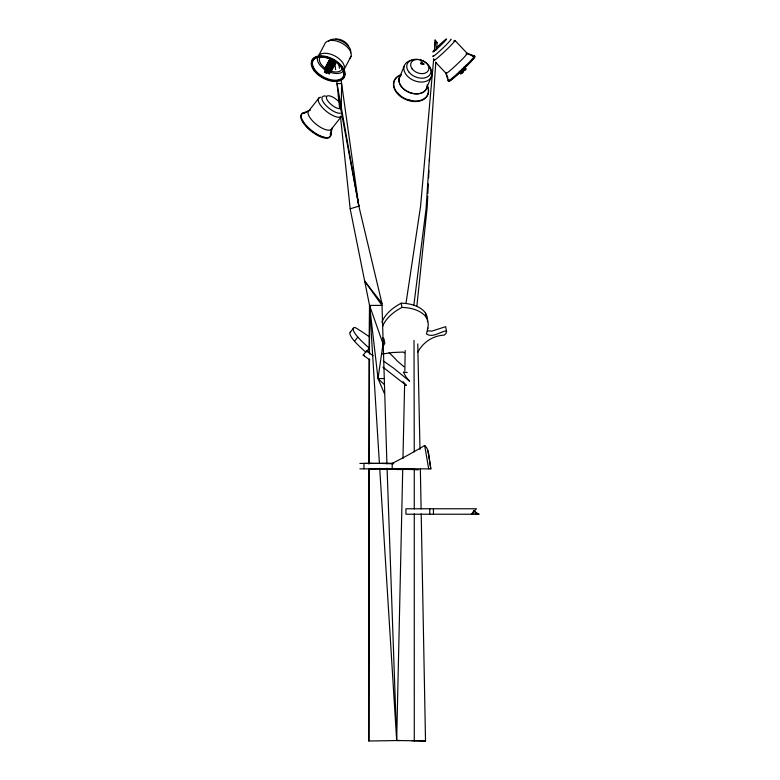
<?xml version="1.0" encoding="UTF-8"?>
<svg xmlns="http://www.w3.org/2000/svg" width="780" height="780" viewBox="0 0 780 780"><rect width="100%" height="100%" fill="white"/><g stroke="black" fill="none" stroke-linecap="round" stroke-linejoin="round"><path stroke-width="1.17" d="M400.052 740.503L368.843 741L368.862 468.897M368.862 464.032L369.077 359.716M368.843 741L369.281 468.448M369.291 463.583L369.457 358.936M369.466 354.071L369.544 305.409L350.171 208.816L340.45 116.093M369.145 352.482L369.544 305.409L382.005 305.409L364.669 281.102L381.956 303.342L386.919 463.856M341.279 107.406L341.611 83.626L337.048 83.626L358.849 206.154L381.956 303.342M404.84 371.046L405.19 350.493M402.724 469.433L396.679 740.503L425.519 741L421.2 513.844M402.968 458.494L404.615 384.345M427.732 196.024L427.216 206.895L416.842 306.355M427.849 193.606L428.308 183.944M428.59 177.899L428.932 170.654M429.39 160.982L429.556 157.365M434.577 50.992L435.094 40.063L437.083 42.647L436.595 49.92M435.796 62.049L426.065 208.816L413.819 305.409M435.162 42.276L437.083 42.647L435.162 42.276L434.45 50.242M433.7 58.705L420.586 206.154L405.99 303.342M384.442 393.627L378.017 378.563L383.038 343.844L369.544 305.409L379.402 463.398M420.859 63.677L421.19 61.591L423.92 64.077L420.859 63.677L423.92 64.077M330.827 135.31L331.948 128.398M427.469 330.827L431.759 331.139L445.643 326.683L446.56 331.373L446.072 333.323L444.229 335.117C433.066 335.605 423.033 342.235 417.807 352.141M427.577 329.111L427.849 328.058A38.103 23.478 -9.4 0 0 426.085 317.041L425.392 312.809A33.257 20.494 -9.4 0 0 401.232 303.206A46.849 28.87 -9.4 0 0 381.888 322.169M330.369 133.721L331.861 128.339A14.605 5.596 38.3 0 1 315.442 123.669A14.605 5.596 38.3 0 1 310.44 110.146M427.849 328.058L426.494 333.908C432.715 338.286 439.891 331.666 446.345 330.905L446.56 331.373M399.272 78.049L404.128 66.29M431.662 75.894L426.796 87.653A14.605 10.228 22.4 0 1 408.447 92.011A14.605 10.228 22.4 0 1 400.471 75.66M382.785 341.543L384.13 338.939M383.029 346.642L384.832 343.161L384.296 340.704A39.41 24.287 -9.4 0 1 382.717 337.818M318.689 55.555L324.47 44.616A14.605 8.356 27.9 0 1 341.728 43.085A14.605 8.356 27.9 0 1 350.035 58.198M331.909 59.582L326.372 70.064L324.938 70.278L324.353 69.527L329.891 59.056M324.353 69.527L330.31 58.578M326.372 70.064L325.786 69.313L331.315 58.841M328.38 69.508L326.303 73.125L324.704 72.121L325.796 70.044M324.704 72.121L326.235 69.547M328.165 66.349L331.49 60.07M333.801 60.45L328.819 69.878L327.395 70.093L326.8 69.352L332.212 59.446M326.723 72.647L326.137 71.906L327.239 69.81M328.819 69.878L328.234 69.137L333.216 59.709M326.303 73.125L329.072 67.889M331.149 64.272L333.362 60.079M328.399 70.356L333.382 60.928M330.74 71.263L329.209 73.837L327.61 72.832L334.259 60.265M327.61 72.832L334.123 60.83M335.887 62.371L330.905 71.799L329.482 72.013L328.887 71.272L334.425 60.791M328.887 71.272L334.844 60.313M329.482 72.013L330.584 69.917M330.905 71.799L330.32 71.048L335.302 61.63M329.209 73.837L331.422 69.654M334.191 64.418L335.302 62.322M331.841 69.166L335.722 61.834M330.486 72.277L336.024 61.805M344.233 69.215L351.068 56.277M410.621 469.151L418.324 469.657L380.435 468.848M350.142 332.446L353.389 328.214M366.015 352.326A38.103 7.508 37.6 0 1 354.539 341.308L357.796 337.077A33.257 6.552 37.6 0 1 355.017 327.473A46.849 9.233 37.6 0 1 369.584 336.97M369.856 359.98L363.207 355.173L366.464 350.951L369.7 352.433M366.668 351.488L369.272 348.104A38.103 7.508 37.6 0 1 357.796 337.077M319.098 97.802L308.89 110.74L303.956 113.47M331.061 129.578L341.26 116.639A14.605 5.596 38.3 0 1 324.236 109.473A14.605 5.596 38.3 0 1 320.648 97.207M459.049 72.111L460.688 73.837L462.286 72.355L461.711 73.125L460.083 71.399M463.671 70.785L462.072 72.277L463.671 70.785L462.043 69.059M461.711 73.125L463.31 71.633L461.672 69.907M462.56 68.63L464.295 70.541L464.724 70.064M465.368 69.352L465.796 68.864L464.197 70.356L465.894 69.049L464.159 67.138M464.295 70.541L465.894 69.049M471.315 514.215L476.453 508.765L405.931 508.765L405.931 514.215L479.193 514.215M460.688 73.837L461.857 72.832L460.219 71.097M462.14 72.647L463.31 71.633M302.269 113.422L308.812 110.672M350.171 208.816L358.849 206.154L341.045 79.628M382.249 354.032L392.72 352.502L403.24 352.063L404.469 352.852M359.882 463.408L393.695 463.408M369.505 463.427L371.748 463.408M375.404 468.848L359.882 468.858M369.544 305.409L378.017 378.563L383.965 378.563M428.386 452.517L430.823 468.858L369.505 468.868L393.169 468.907M364.27 463.408L378.095 463.408M380.435 463.408L393.169 463.466M382.453 463.447L392.613 463.71M411.45 740.6L425.519 741M407.199 372.538L403.357 372.099L406.351 377.442L409.558 381.176L393.51 368.082L383.428 360.994M327.229 68.864L328.234 69.137M324.773 69.049L325.786 69.313M329.316 70.785L330.32 71.048M325.123 71.633L326.137 71.906M328.029 72.355L329.628 73.359M475.069 513.533L477.409 514.215M467.084 53.303L474.552 56.023M364.348 355.729L363.207 355.173M373.103 355.748L366.464 350.951M473.879 56.657L467.269 53.469L455.042 40.531M474.347 511.485L478.354 514.215L473.918 510.812M382.921 367.156L406.302 385.408L403.094 381.673M403.904 366.688L397.01 360.75A39.41 7.771 37.6 0 0 389.103 352.706M378.017 378.563L384.121 384.345M473.606 510.325L477.662 514.215M463.837 67.802L465.465 69.527M463.037 68.542L464.665 70.278M461.253 70.385L462.891 72.121M460.453 71.136L462.091 72.862M459.42 71.848L461.058 73.573M435.708 62.39L446.014 73.3L448.012 78.127M435.094 40.063L436.4 42.276M445.936 73.369L448.13 80.691M338.335 95.882L358.849 206.154M409.217 469.219A139.084 6.298 -7.6 0 1 403.845 469.443L401.505 469.502A139.084 6.298 -7.6 0 1 392.203 468.858L392.203 463.408A48.604 4.475 -27.8 0 0 424.671 445.458L428.688 468.858M401.232 303.206L401.934 307.437A46.849 28.87 -9.4 0 0 382.58 326.401M428.025 450.908L430.833 468.858M338.783 63.541L339.446 68.269M334.893 63.112L335.585 69.654M336.784 81.178L339.563 107.669M379.704 468.263L396.679 740.503L387.075 468.224M417.758 343.892L419.981 449.465M420.352 468.897L421.112 508.979M414.014 340.411L414.258 451.893M472.914 512.031L472.914 514.215M433.446 508.765L433.446 514.215M429.77 508.765L429.77 514.215M414.258 468.897L414.258 508.979M414.258 513.844L414.277 741M363.968 463.408L363.968 468.858M466.04 53.966A14.605 0.936 -43.4 0 1 457.636 63.736A14.605 0.936 -43.4 0 1 446.482 72.53M474.445 57.252A17.228 1.111 -43.4 0 1 463.076 69.371A17.228 1.111 -43.4 0 1 449.68 80.759M473.031 56.648A18.155 1.17 -43.4 0 1 462.579 68.796A18.155 1.17 -43.4 0 1 448.715 79.726M474.796 56.511A18.155 1.17 -43.4 0 1 461.409 71.019A18.155 1.17 -43.4 0 1 449.28 80.33M436.498 47.746A9.438 0.605 -43.4 0 1 446.579 38.99A9.438 0.605 -43.4 0 1 437.122 48.672A9.438 0.605 -43.4 0 1 435.035 49.247M453.814 41.028A14.605 0.936 -43.4 0 1 445.409 50.797A14.605 0.936 -43.4 0 1 434.255 59.592M450.908 39.234A12.587 0.809 -43.4 0 1 441.626 49.296A12.587 0.809 -43.4 0 1 433.212 55.741M466.469 64.945A17.228 1.111 -43.4 0 1 464.129 67.226M344.146 72.511A17.228 9.857 27.9 0 1 331.188 79.794A17.228 9.857 27.9 0 1 312.965 66.203A17.228 9.857 27.9 0 1 322.744 56.55M326.791 57.242A17.228 9.857 27.9 0 1 329.921 58.266M330.944 58.695A17.228 9.857 27.9 0 1 334.912 60.811M338.442 63.434A17.228 9.857 27.9 0 1 342.82 68.718M342.342 68.386A12.529 7.166 27.9 0 1 329.014 70.405M325.231 68.269A12.529 7.166 27.9 0 1 320.404 56.725M311.766 61.103A18.155 10.384 27.9 0 1 335.273 60.401A18.155 10.384 27.9 0 1 341.231 79.726M336.16 80.847A18.155 10.384 27.9 0 1 334.162 80.798M320.356 75.67A18.155 10.384 27.9 0 1 318.494 74.276M314.642 70.424A18.155 10.384 27.9 0 1 312.585 67.168M343.288 71.194A14.703 8.414 27.9 0 1 330.447 72.326M328.682 71.623A14.703 8.414 27.9 0 1 326.947 70.795M324.5 69.303A14.703 8.414 27.9 0 1 317.538 57.505M318.581 55.575A14.703 8.414 27.9 0 1 333.187 55.136A14.703 8.414 27.9 0 1 344.458 66.924M335.341 39.059A9.438 5.401 27.9 0 1 348.572 46.088M328.565 41.174A12.587 7.196 27.9 0 1 342.547 41.515A12.587 7.196 27.9 0 1 350.6 52.884M340.441 113.256A12.587 4.826 38.3 0 1 324.948 104.325A12.587 4.826 38.3 0 1 325.904 96.086M341.269 108.332A9.438 3.617 38.3 0 1 330.554 103.974A9.438 3.617 38.3 0 1 327.551 95.852A9.438 3.617 38.3 0 1 338.793 101.624M330.808 133.088A18.155 6.961 38.3 0 1 312.253 130.991A18.155 6.961 38.3 0 1 304.2 112.691M324.236 137.426A17.228 6.601 38.3 0 1 322.159 136.909M321.048 136.519A17.228 6.601 38.3 0 1 318.396 135.349M317.479 134.881A17.228 6.601 38.3 0 1 314.71 133.224M313.794 132.61A17.228 6.601 38.3 0 1 305.633 125.307M303.693 122.752A17.228 6.601 38.3 0 1 302.543 120.803M330.34 133.682A18.155 6.961 38.3 0 1 313.697 132.98A18.155 6.961 38.3 0 1 301.802 114.016M393.578 463.778A139.084 6.298 -7.6 0 1 392.203 463.408M424.671 445.458A33.257 19.783 -28.4 0 1 428.532 454.204M354.539 341.308A33.257 6.552 37.6 0 1 350.512 332.065M401.934 307.437A33.257 20.494 -9.4 0 1 426.085 317.041M425.392 312.809A38.103 23.478 -9.4 0 1 427.469 321.74M411.938 100.639A17.228 12.071 22.4 0 1 407.618 99.567M399.945 95.18A17.228 12.071 22.4 0 1 397.732 92.937M427.157 84.952A14.703 10.306 22.4 0 1 410.202 92.791A14.703 10.306 22.4 0 1 400.374 75.611M427.742 86.414A18.155 12.724 22.4 0 1 418.119 100.854A18.155 12.724 22.4 0 1 395.801 90.694A18.155 12.724 22.4 0 1 401.534 74.48M427.84 87.847A18.155 12.724 22.4 0 1 407.628 100.259A18.155 12.724 22.4 0 1 396.913 77.327M398.648 76.138A18.155 12.724 22.4 0 1 401.31 75.026M429.614 67.509A14.605 10.228 22.4 0 1 424.583 81.734A14.605 10.228 22.4 0 1 405.005 72.823A14.605 10.228 22.4 0 1 413.449 60.138M315.023 70.921A17.228 9.857 27.9 0 0 342.459 78.107A17.228 9.857 27.9 0 0 326.479 57.837A17.228 9.857 27.9 0 0 315.023 70.921M314.33 71.019A18.155 10.384 27.9 0 0 343.239 78.595A18.155 10.384 27.9 0 0 326.401 57.242A18.155 10.384 27.9 0 0 314.33 71.019M412.181 68.884A9.438 6.611 22.4 0 0 427.889 71.214A9.438 6.611 22.4 0 0 419.221 59.602A9.438 6.611 22.4 0 0 412.181 68.884M408.759 71.828A12.587 8.814 22.4 0 0 429.702 74.939A12.587 8.814 22.4 0 0 418.139 59.446A12.587 8.814 22.4 0 0 408.759 71.828"/></g></svg>
